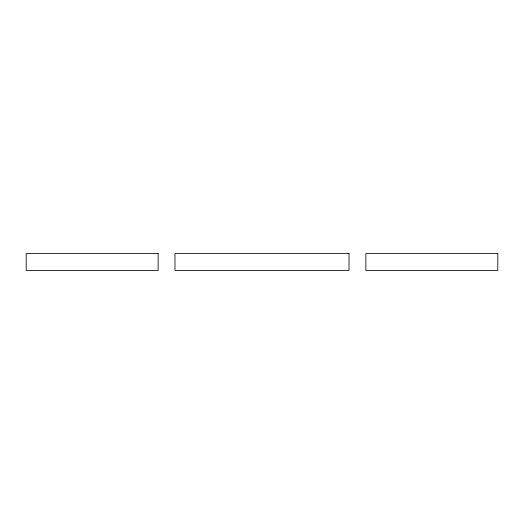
<?xml version="1.0" encoding="UTF-8"?>
<svg xmlns="http://www.w3.org/2000/svg" width="524" height="524" viewBox="0 0 524 524"><rect width="100%" height="100%" fill="white"/><g stroke="black" fill="none" stroke-linecap="round" stroke-linejoin="round"><path stroke-width="0.79" d="M158.137 253.577L26.2 253.577L26.2 270.423L158.137 270.423L158.137 253.577M349.023 253.577L174.977 253.577L174.977 270.423L349.023 270.423L349.023 253.577M497.8 253.577L365.863 253.577L365.863 270.423L497.8 270.423L497.8 253.577"/></g></svg>
